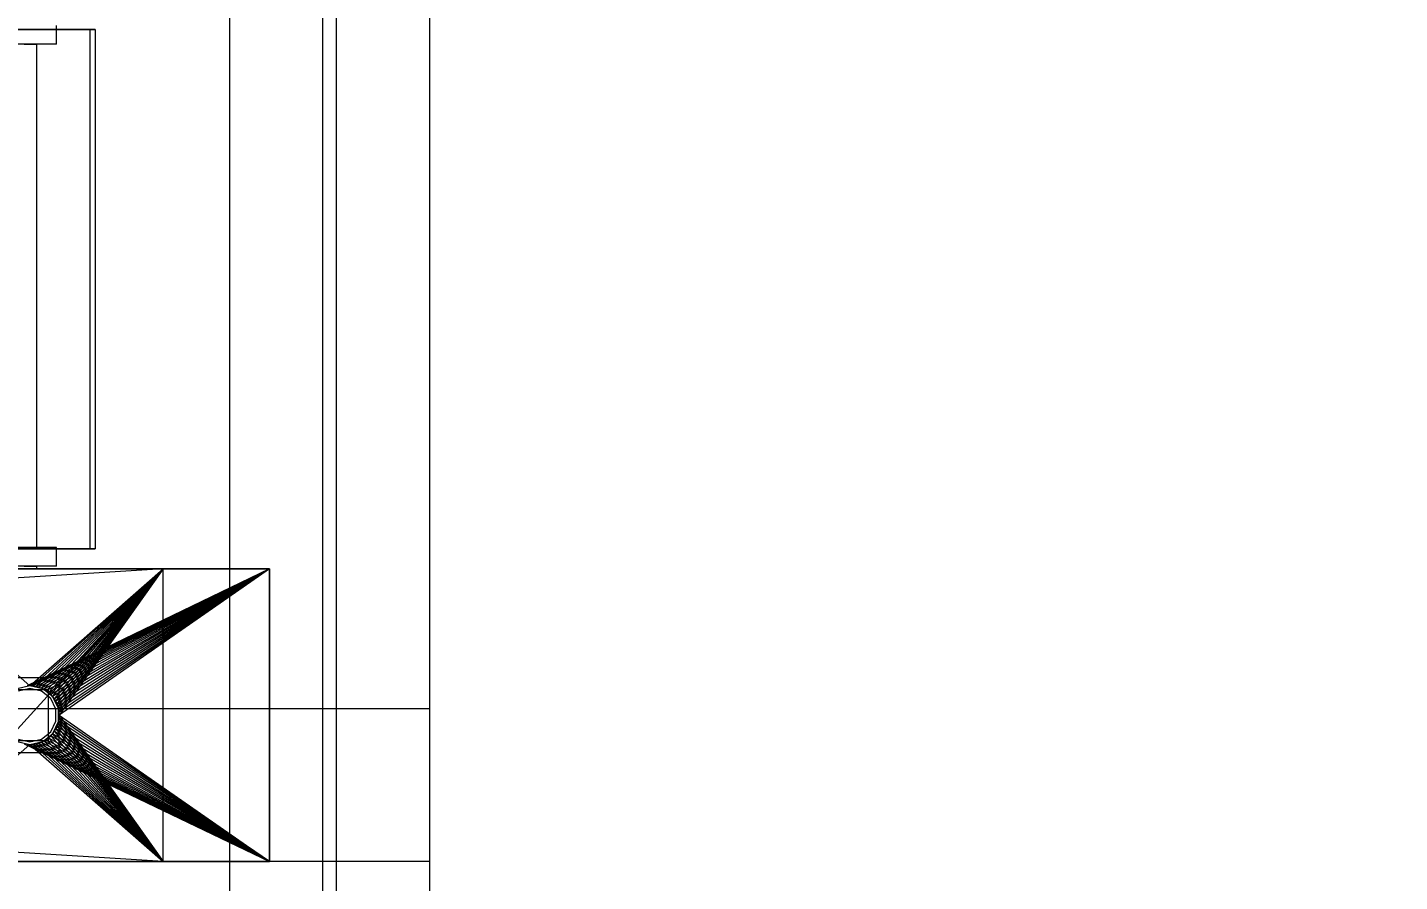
# Model space of a CAD drawing. Header units: millimetres. Extents: x -191664 to 191490, y -197311 to 10263.
# Drawn here: x 1973 to 3004, y -110675 to -110034 of the extents above; entities that cross this region are included whole.
import ezdxf

# ---------------------------------------------------------------- set-up
doc = ezdxf.new("R2010")
doc.units = ezdxf.units.MM
doc.layers.add('DET_briquetadora_superior', color=7, linetype='Continuous', lineweight=0)
doc.layers.add('R15_COTAS_TRANSPORTE_P', color=1, linetype='Continuous', lineweight=0)
doc.dimstyles.new('PLANTA_20', dxfattribs={"dimtxt": 50, "dimasz": 30, "dimexe": 30, "dimexo": 16, "dimgap": 20, "dimtad": 1, "dimtih": 1, "dimtoh": 1, "dimdec": 1, "dimzin": 0, "dimdsep": 46, "dimcen": 0.09, "dimadec": 0, "dimazin": 0, "dimtfac": 1, "dimtdec": 4, "dimtofl": 0, "dimtmove": 0, "dimatfit": 3, "dimfxl": 1, "dimtolj": 1, "dimtzin": 0, "dimarcsym": 0})

# ---------------------------------------------------------------- blocks, each defined once
blk = doc.blocks.new('*D133')
at = {"layer": 'Defpoints', "color": 0, "transparency": 16777216}
for p in [(439.7, -194148), (217.9, -194406.1), (-500, -194490), (-500, -194490), (500, -194490)]:
    blk.add_point(p, dxfattribs=at)
at = {"layer": 'R15_COTAS_TRANSPORTE_P', "color": 0, "lineweight": -2, "transparency": 16777216}
blk.add_arc((-500, -194490), 722.8, 2.3783, 17.6217, dxfattribs=at)
at = {"layer": 'R15_COTAS_TRANSPORTE_P', "color": 0, "transparency": 16777216}
for points in [[(184.1, -194272.8), (193.6, -194269.6), (179.2, -194242.8)], [(227.1, -194459.9), (217.2, -194460.1), (222.8, -194490)]]:
    blk.add_solid(points, dxfattribs=at)

msp = doc.modelspace()

# ---------------------------------------------------------------- linework, layer by layer
at = {"layer": 'DET_briquetadora_superior', "color": 251, "true_color": 0x53616b}
for p, q in [((2125, -111560), (2125, -109740)), ((2195, -111560), (2195, -109740)), ((2205, -109740), (2205, -111560)), ((2275, -109740), (2275, -111560)), ((75, -110545), (2275, -110545)), ((2125, -110660), (2125, -110545)), ((2125, -110545), (2275, -110545)), ((2275, -110545), (2275, -110660)), ((2275, -110660), (75, -110660)), ((2275, -110660), (2125, -110660))]:
    msp.add_line(p, q, dxfattribs=at)
at = {"layer": 'DET_briquetadora_superior', "color": 9, "true_color": 0xb9c3c2}
for p, q in [((1930, -110035), (2020, -110035)), ((2024, -110035), (1934, -110035)), ((1995, -110046), (1995, -110032)), ((2020, -110035), (2020, -110425)), ((2020, -110035), (2024, -110035)), ((2024, -110035), (2024, -110425)), ((1995, -110046), (1915, -110046)), ((1970.59, -110046), (1977.52, -110046)), ((1977.52, -110046), (1980, -110046)), ((1980, -110046), (1980, -110424)), ((1995, -110424), (1915, -110424)), ((1930, -110425), (2020, -110425)), ((2024, -110425), (1934, -110425)), ((1977.52, -110424), (1970.59, -110424)), ((1980, -110424), (1977.52, -110424)), ((1995, -110438), (1995, -110424)), ((2020, -110425), (2024, -110425)), ((195, -110440), (2155, -110440)), ((2071, -110440), (568.33, -110440)), ((1675, -110440), (2155, -110440)), ((2071, -110440), (1795, -110440)), ((2075, -110440), (1875, -110440)), ((1875, -110440), (1975, -110528)), ((1875, -110440), (2095.83, -110440)), ((1875, -110440), (2155, -110440)), ((1875, -110660), (2075, -110440)), ((2075, -110440), (1886.02, -110648)), ((2075, -110440), (1886.02, -110452)), ((1995, -110438), (1915, -110438)), ((1970.59, -110438), (1977.52, -110438)), ((1970.59, -110440), (1977.52, -110440)), ((2155, -110440), (1972.84, -110528.11)), ((1975, -110528), (2075, -110440)), ((2155, -110440), (1975, -110528)), ((1977.16, -110528.11), (2075, -110440)), ((2155, -110440), (1977.16, -110528.11)), ((1977.52, -110438), (1980, -110438)), ((1977.52, -110440), (1980, -110440)), ((1979.29, -110528.42), (2075, -110440)), ((2155, -110440), (1979.29, -110528.42)), ((1980, -110438), (1980, -110440)), ((1981.39, -110528.95), (2075, -110440)), ((2155, -110440), (1981.39, -110528.95)), ((1983.42, -110529.67), (2075, -110440)), ((2155, -110440), (1983.42, -110529.67)), ((1985.37, -110530.6), (2075, -110440)), ((2155, -110440), (1985.37, -110530.6)), ((1987.22, -110531.71), (2075, -110440)), ((2155, -110440), (1987.22, -110531.71)), ((1988.96, -110532.99), (2075, -110440)), ((2155, -110440), (1988.96, -110532.99)), ((1990.56, -110534.44), (2075, -110440)), ((2155, -110440), (1990.56, -110534.44)), ((1992.01, -110536.04), (2075, -110440)), ((2155, -110440), (1992.01, -110536.04)), ((1993.29, -110537.78), (2075, -110440)), ((2155, -110440), (1993.29, -110537.78)), ((1994.4, -110539.63), (2075, -110440)), ((2155, -110440), (1994.4, -110539.63)), ((1995.33, -110541.58), (2075, -110440)), ((2155, -110440), (1995.33, -110541.58)), ((1996.05, -110543.61), (2075, -110440)), ((2155, -110440), (1996.05, -110543.61)), ((1996.58, -110545.71), (2075, -110440)), ((2155, -110440), (1996.58, -110545.71)), ((1996.89, -110547.84), (2075, -110440)), ((2155, -110440), (1996.89, -110547.84)), ((2075, -110440), (1997, -110550)), ((2155, -110440), (1997, -110550)), ((2095.83, -110440), (2071, -110440)), ((2075, -110660), (2075, -110440)), ((2075, -110440), (2138.09, -110440)), ((2075, -110440), (2144.61, -110440)), ((2075, -110440), (2145.59, -110440)), ((2155, -110440), (2075, -110440)), ((2138.09, -110440), (2095.83, -110440)), ((2144.61, -110440), (2138.09, -110440)), ((2145.59, -110440), (2144.61, -110440)), ((2155, -110440), (2145.59, -110440)), ((2155, -110453.45), (2155, -110440)), ((2155, -110440), (2155, -110660)), ((2155, -110660), (2155, -110453.45)), ((1997, -110522), (1953, -110522)), ((1997, -110578), (1997, -110522)), ((1989, -110531), (1961, -110531)), ((1975, -110528), (1965.45, -110530.18)), ((1975, -110530), (1966.32, -110531.98)), ((1975, -110528), (1972.84, -110528.11)), ((1984.55, -110530.18), (1975, -110528)), ((1977.16, -110528.11), (1975, -110528)), ((1983.68, -110531.98), (1975, -110530)), ((1979.29, -110528.42), (1977.16, -110528.11)), ((1981.39, -110528.95), (1979.29, -110528.42)), ((1983.42, -110529.67), (1981.39, -110528.95)), ((1985.37, -110530.6), (1983.42, -110529.67)), ((1990.64, -110537.53), (1983.68, -110531.98)), ((1992.2, -110536.28), (1984.55, -110530.18)), ((1987.22, -110531.71), (1985.37, -110530.6)), ((1988.96, -110532.99), (1987.22, -110531.71)), ((1990.56, -110534.44), (1988.96, -110532.99)), ((1989, -110569), (1989, -110531)), ((1992.01, -110536.04), (1990.56, -110534.44)), ((1994.5, -110545.55), (1990.64, -110537.53)), ((1993.29, -110537.78), (1992.01, -110536.04)), ((1996.45, -110545.1), (1992.2, -110536.28)), ((1994.4, -110539.63), (1993.29, -110537.78)), ((1995.33, -110541.58), (1994.4, -110539.63)), ((1996.05, -110543.61), (1995.33, -110541.58)), ((1996.58, -110545.71), (1996.05, -110543.61)), ((1990.64, -110562.47), (1994.5, -110554.45)), ((1994.5, -110554.45), (1994.5, -110545.55)), ((1996.58, -110554.29), (1996.05, -110556.39)), ((1996.45, -110554.9), (1996.45, -110545.1)), ((1996.89, -110547.84), (1996.58, -110545.71)), ((1996.58, -110554.29), (1996.89, -110552.16)), ((1996.58, -110554.29), (2075, -110660)), ((2155, -110660), (1996.58, -110554.29)), ((1997, -110550), (1996.89, -110547.84)), ((1997, -110550), (1996.89, -110552.16)), ((1996.89, -110552.16), (2075, -110660)), ((2155, -110660), (1996.89, -110552.16)), ((1997, -110550), (2075, -110660)), ((1997, -110550), (2155, -110660)), ((1983.68, -110568.02), (1990.64, -110562.47)), ((1984.55, -110569.82), (1992.2, -110563.72)), ((1992.01, -110563.96), (1990.56, -110565.56)), ((1992.01, -110563.96), (1993.29, -110562.22)), ((1992.01, -110563.96), (2075, -110660)), ((2155, -110660), (1992.01, -110563.96)), ((1992.2, -110563.72), (1996.45, -110554.9)), ((1993.29, -110562.22), (1994.4, -110560.37)), ((1993.29, -110562.22), (2075, -110660)), ((2155, -110660), (1993.29, -110562.22)), ((1995.33, -110558.42), (1994.4, -110560.37)), ((1994.4, -110560.37), (2075, -110660)), ((2155, -110660), (1994.4, -110560.37)), ((1995.33, -110558.42), (1996.05, -110556.39)), ((1995.33, -110558.42), (2075, -110660)), ((2155, -110660), (1995.33, -110558.42)), ((1996.05, -110556.39), (2075, -110660)), ((2155, -110660), (1996.05, -110556.39)), ((1975, -110572), (1875, -110660)), ((1961, -110569), (1989, -110569)), ((1965.45, -110569.82), (1975, -110572)), ((1966.32, -110568.02), (1975, -110570)), ((1970.71, -110571.58), (2155, -110660)), ((1972.84, -110571.89), (1975, -110572)), ((1972.84, -110571.89), (2155, -110660)), ((1975, -110570), (1983.68, -110568.02)), ((1975, -110572), (1984.55, -110569.82)), ((1975, -110572), (1977.16, -110571.89)), ((1975, -110572), (2075, -110660)), ((1975, -110572), (2155, -110660)), ((1977.16, -110571.89), (1979.29, -110571.58)), ((1977.16, -110571.89), (2075, -110660)), ((1977.16, -110571.89), (2155, -110660)), ((1979.29, -110571.58), (1981.39, -110571.05)), ((1979.29, -110571.58), (2075, -110660)), ((1979.29, -110571.58), (2155, -110660)), ((1981.39, -110571.05), (1983.42, -110570.33)), ((1981.39, -110571.05), (2075, -110660)), ((1981.39, -110571.05), (2155, -110660)), ((1983.42, -110570.33), (1985.37, -110569.4)), ((1983.42, -110570.33), (2075, -110660)), ((1983.42, -110570.33), (2155, -110660)), ((1987.22, -110568.29), (1985.37, -110569.4)), ((1985.37, -110569.4), (2075, -110660)), ((1985.37, -110569.4), (2155, -110660)), ((1988.96, -110567.01), (1987.22, -110568.29)), ((1987.22, -110568.29), (2075, -110660)), ((1987.22, -110568.29), (2155, -110660)), ((1988.96, -110567.01), (1990.56, -110565.56)), ((1988.96, -110567.01), (2075, -110660)), ((1988.96, -110567.01), (2155, -110660)), ((1990.56, -110565.56), (2075, -110660)), ((2155, -110660), (1990.56, -110565.56)), ((1953, -110578), (1997, -110578)), ((2075, -110660), (1886.02, -110648)), ((2155, -110660), (195, -110660)), ((2155, -110660), (1675, -110660)), ((1781.67, -110660), (2071, -110660)), ((1795, -110660), (2071, -110660)), ((1875, -110660), (2075, -110660)), ((1875, -110660), (2095.83, -110660)), ((2155, -110660), (1875, -110660)), ((2071, -110660), (2095.83, -110660)), ((2075, -110660), (2138.09, -110660)), ((2144.61, -110660), (2075, -110660)), ((2145.59, -110660), (2075, -110660)), ((2155, -110660), (2075, -110660)), ((2095.83, -110660), (2138.09, -110660)), ((2138.09, -110660), (2144.61, -110660)), ((2144.61, -110660), (2145.59, -110660)), ((2145.59, -110660), (2155, -110660))]:
    msp.add_line(p, q, dxfattribs=at)

# ---------------------------------------------------------------- dimensions: what is measured, and where the dimension line sits
at = {"layer": 'R15_COTAS_TRANSPORTE_P'}
dim = msp.add_angular_dim_2l(base=(217.89, -194406.09), line1=((-500, -194490), (500, -194490)), line2=((-500, -194490), (439.69, -194147.98)), dimstyle='PLANTA_20', dxfattribs=at)
dim.commit()
dim.dimension.update_dxf_attribs({"geometry": '*D133', "text_midpoint": (191490.46, -33543.69)})

doc.saveas('drawing.dxf')
